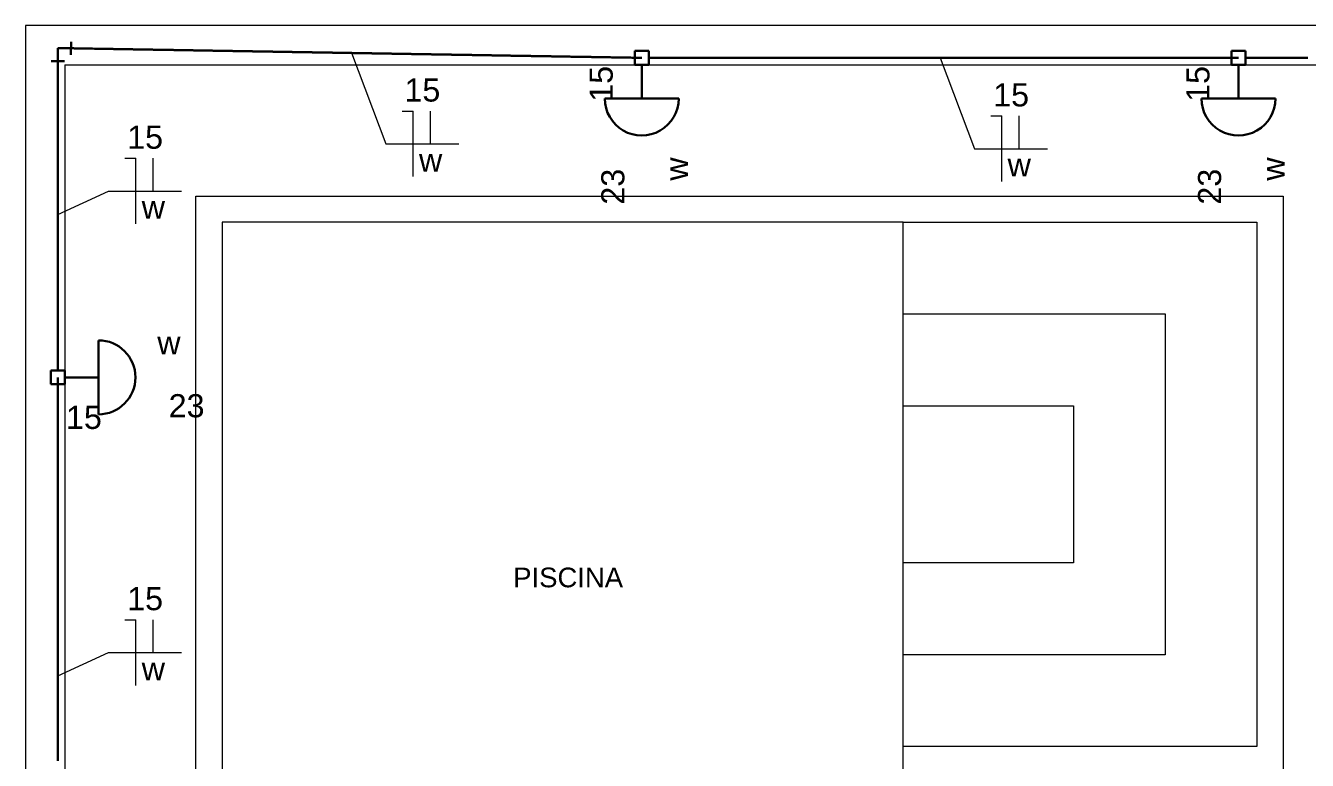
# Model space of a CAD drawing. Header units: millimetres. Extents: x 0 to 55.3, y 20.8 to 61.4.
# Drawn here: x 0 to 4.893, y 51.273 to 54.075 of the extents above; entities that cross this region are included whole.
import ezdxf

# ---------------------------------------------------------------- set-up
doc = ezdxf.new("R2010")
doc.units = ezdxf.units.MM
for name, color, linetype, lineweight in [('ARQ_-_TXT__15', 54, 'Continuous', 5), ('EL-Condutos', 4, 'Continuous', 30), ('EL-Fios', 2, 'Continuous', 20), ('EL-Textos_fios', 2, 'Continuous', 20), ('EL-Textos_pontos', 2, 'Continuous', 30), ('LOTE', 7, 'Continuous', 20), ('MOBILIÁRIO_FIXO', 8, 'Continuous', 5), ('P-SIMBOL', 3, 'Continuous', 30)]:
    doc.layers.add(name, color=color, linetype=linetype, lineweight=lineweight)
doc.styles.add('Arial', font='Arial')
doc.styles.add('simplex', font='Arial')

msp = doc.modelspace()

# ---------------------------------------------------------------- linework, layer by layer
at = {"layer": 'EL-Condutos', "linetype": 'Continuous'}
for p, q in [((0.122903, 53.989949), (0.122903, 53.939949)), ((0.122903, 53.989949), (0.172896, 53.989149)), ((0.173315, 54.014149), (0.172478, 53.964149)), ((0.097868, 53.939949), (0.147868, 53.939949))]:
    msp.add_line(p, q, dxfattribs=at)
at = {"layer": 'EL-Condutos', "linetype": 'Continuous', "flags": 128}
for points in [[(0.172896, 53.989149), (0.173335, 53.989142), (0.174613, 53.98912), (0.176673, 53.989086), (0.179458, 53.989039), (0.18291, 53.988981), (0.186972, 53.988913), (0.191588, 53.988835), (0.196699, 53.98875), (0.202249, 53.988657), (0.208181, 53.988557), (0.214437, 53.988452), (0.220959, 53.988343), (0.227691, 53.98823), (0.234576, 53.988115), (0.241556, 53.987998), (0.248574, 53.98788), (0.255573, 53.987763), (0.262495, 53.987647), (0.269283, 53.987533), (0.275881, 53.987422), (0.281842, 53.987322), (0.287599, 53.987226), (0.293166, 53.987132), (0.298558, 53.987042), (0.303788, 53.986954), (0.30887, 53.986869), (0.313818, 53.986786), (0.318646, 53.986705), (0.323367, 53.986626), (0.327996, 53.986548), (0.332547, 53.986472), (0.337033, 53.986397), (0.341467, 53.986322), (0.345865, 53.986249), (0.35024, 53.986175), (0.354606, 53.986102), (0.358976, 53.986029), (0.363365, 53.985955), (0.367786, 53.985881), (0.372253, 53.985806), (0.376488, 53.985735), (0.380773, 53.985663), (0.385103, 53.985591), (0.389476, 53.985517), (0.393889, 53.985443), (0.398337, 53.985369), (0.402818, 53.985294), (0.407328, 53.985218), (0.411863, 53.985142), (0.416422, 53.985065), (0.420999, 53.984989), (0.425592, 53.984912), (0.430197, 53.984834), (0.434811, 53.984757), (0.439431, 53.98468), (0.444053, 53.984602), (0.448674, 53.984525), (0.453291, 53.984447), (0.4579, 53.98437), (0.462497, 53.984293), (0.466794, 53.984221), (0.47108, 53.984149), (0.475354, 53.984077), (0.479618, 53.984006), (0.483872, 53.983934), (0.488118, 53.983863), (0.492355, 53.983792), (0.496586, 53.983721), (0.50081, 53.98365), (0.505029, 53.98358), (0.509243, 53.983509), (0.513453, 53.983438), (0.517661, 53.983368), (0.521866, 53.983297), (0.52607, 53.983227), (0.530273, 53.983156), (0.534476, 53.983086), (0.538681, 53.983015), (0.542888, 53.982945), (0.547097, 53.982874), (0.551052, 53.982808), (0.555011, 53.982742), (0.558972, 53.982675), (0.562936, 53.982609), (0.566902, 53.982542), (0.57087, 53.982476), (0.57484, 53.982409), (0.578812, 53.982343), (0.582786, 53.982276), (0.58676, 53.982209), (0.590736, 53.982143), (0.594713, 53.982076), (0.59869, 53.982009), (0.602668, 53.981943), (0.606647, 53.981876), (0.610625, 53.981809), (0.614604, 53.981742), (0.618582, 53.981676), (0.62256, 53.981609), (0.626537, 53.981542), (0.630279, 53.98148), (0.63402, 53.981417), (0.637761, 53.981354), (0.641501, 53.981292), (0.645241, 53.981229), (0.64898, 53.981166), (0.652719, 53.981103), (0.656457, 53.981041), (0.660195, 53.980978), (0.663933, 53.980915), (0.66767, 53.980853), (0.671407, 53.98079), (0.675144, 53.980727), (0.67888, 53.980665), (0.682617, 53.980602), (0.686354, 53.98054), (0.69009, 53.980477), (0.693827, 53.980414), (0.697564, 53.980352), (0.701301, 53.980289), (0.704828, 53.98023), (0.708356, 53.980171), (0.711884, 53.980111), (0.715412, 53.980052), (0.718941, 53.979993), (0.722469, 53.979934), (0.725998, 53.979875), (0.729526, 53.979816), (0.733055, 53.979757), (0.736584, 53.979697), (0.740113, 53.979638), (0.743642, 53.979579), (0.74717, 53.97952), (0.750699, 53.979461), (0.754229, 53.979402), (0.757758, 53.979342), (0.761287, 53.979283), (0.764816, 53.979224), (0.768345, 53.979165), (0.771873, 53.979106), (0.775217, 53.97905), (0.77856, 53.978994), (0.781904, 53.978938), (0.785247, 53.978882), (0.788591, 53.978825), (0.791934, 53.978769), (0.795277, 53.978713), (0.798621, 53.978657), (0.801964, 53.978601), (0.805307, 53.978545), (0.80865, 53.978489), (0.811993, 53.978433), (0.815337, 53.978377), (0.81868, 53.978321), (0.822023, 53.978265), (0.825366, 53.978209), (0.828709, 53.978153), (0.832053, 53.978097), (0.835396, 53.978041), (0.838739, 53.977985), (0.841921, 53.977931), (0.845103, 53.977878), (0.848285, 53.977825), (0.851467, 53.977771), (0.854649, 53.977718), (0.857831, 53.977665), (0.861014, 53.977611), (0.864196, 53.977558), (0.867378, 53.977505), (0.87056, 53.977451), (0.873742, 53.977398), (0.876924, 53.977345), (0.880106, 53.977291), (0.883289, 53.977238), (0.886471, 53.977185), (0.889653, 53.977131), (0.892835, 53.977078), (0.896017, 53.977025), (0.899199, 53.976971), (0.902381, 53.976918), (0.905427, 53.976867), (0.908472, 53.976816), (0.911517, 53.976765), (0.914562, 53.976714), (0.917607, 53.976663), (0.920653, 53.976612), (0.923698, 53.976561), (0.926743, 53.97651), (0.929788, 53.976459), (0.932833, 53.976407), (0.935879, 53.976356), (0.938924, 53.976305), (0.941969, 53.976254), (0.945014, 53.976203), (0.948059, 53.976152), (0.951105, 53.976101), (0.95415, 53.97605), (0.957195, 53.975999), (0.96024, 53.975948), (0.963285, 53.975897), (0.966218, 53.975848), (0.96915, 53.975799), (0.972083, 53.97575), (0.975015, 53.9757), (0.977948, 53.975651), (0.98088, 53.975602), (0.983812, 53.975553), (0.986745, 53.975504), (0.989677, 53.975455), (0.99261, 53.975406), (0.995542, 53.975356), (0.998475, 53.975307), (1.001407, 53.975258), (1.00434, 53.975209), (1.007272, 53.97516), (1.010205, 53.975111), (1.013137, 53.975062), (1.01607, 53.975012), (1.019002, 53.974963), (1.021934, 53.974914), (1.024778, 53.974866), (1.027622, 53.974819), (1.030466, 53.974771), (1.03331, 53.974723), (1.036154, 53.974676), (1.038998, 53.974628), (1.041842, 53.97458), (1.044686, 53.974533), (1.04753, 53.974485), (1.050374, 53.974437), (1.053218, 53.97439), (1.056062, 53.974342), (1.058906, 53.974295), (1.06175, 53.974247), (1.064594, 53.974199), (1.067438, 53.974152), (1.070282, 53.974104), (1.073126, 53.974056), (1.07597, 53.974009), (1.078813, 53.973961), (1.081593, 53.973914), (1.084373, 53.973868), (1.087152, 53.973821), (1.089932, 53.973775), (1.092712, 53.973728), (1.095491, 53.973681), (1.098271, 53.973635), (1.101051, 53.973588), (1.10383, 53.973542), (1.10661, 53.973495), (1.10939, 53.973449), (1.112169, 53.973402), (1.114949, 53.973355), (1.117728, 53.973309), (1.120508, 53.973262), (1.123288, 53.973216), (1.126067, 53.973169), (1.128847, 53.973123), (1.131627, 53.973076), (1.134406, 53.973029), (1.137146, 53.972983), (1.139885, 53.972938), (1.142625, 53.972892), (1.145365, 53.972846), (1.148104, 53.9728), (1.150844, 53.972754), (1.153583, 53.972708), (1.156323, 53.972662), (1.159062, 53.972616), (1.161802, 53.97257), (1.164541, 53.972524), (1.167281, 53.972479), (1.170021, 53.972433), (1.17276, 53.972387), (1.1755, 53.972341), (1.178239, 53.972295), (1.180979, 53.972249), (1.183718, 53.972203), (1.186458, 53.972157), (1.189197, 53.972111), (1.191921, 53.972066), (1.194645, 53.97202), (1.197368, 53.971975), (1.200092, 53.971929), (1.202816, 53.971883), (1.20554, 53.971838), (1.208263, 53.971792), (1.210987, 53.971746), (1.213711, 53.971701), (1.216434, 53.971655), (1.219158, 53.97161), (1.221882, 53.971564), (1.224605, 53.971518), (1.227329, 53.971473), (1.230053, 53.971427), (1.232776, 53.971381), (1.2355, 53.971336), (1.238224, 53.97129), (1.240947, 53.971245), (1.243671, 53.971199), (1.246403, 53.971153), (1.249135, 53.971107), (1.251867, 53.971062), (1.254599, 53.971016), (1.257331, 53.97097), (1.260063, 53.970924), (1.262795, 53.970879), (1.265527, 53.970833), (1.268259, 53.970787), (1.270991, 53.970741), (1.273723, 53.970696), (1.276455, 53.97065), (1.279187, 53.970604), (1.281919, 53.970558), (1.284651, 53.970513), (1.287383, 53.970467), (1.290115, 53.970421), (1.292847, 53.970375), (1.295579, 53.970329), (1.298311, 53.970284), (1.301076, 53.970237), (1.30384, 53.970191), (1.306605, 53.970145), (1.309369, 53.970099), (1.312134, 53.970052), (1.314898, 53.970006), (1.317663, 53.96996), (1.320428, 53.969913), (1.323192, 53.969867), (1.325957, 53.969821), (1.328721, 53.969774), (1.331486, 53.969728), (1.33425, 53.969682), (1.337015, 53.969636), (1.339779, 53.969589), (1.342544, 53.969543), (1.345309, 53.969497), (1.348073, 53.96945), (1.350838, 53.969404), (1.353602, 53.969358), (1.356424, 53.969311), (1.359245, 53.969263), (1.362066, 53.969216), (1.364887, 53.969169), (1.367709, 53.969122), (1.37053, 53.969074), (1.373351, 53.969027), (1.376173, 53.96898), (1.378994, 53.968933), (1.381815, 53.968885), (1.384637, 53.968838), (1.387458, 53.968791), (1.390279, 53.968744), (1.393101, 53.968696), (1.395922, 53.968649), (1.398743, 53.968602), (1.401564, 53.968555), (1.404386, 53.968507), (1.407207, 53.96846), (1.410028, 53.968413), (1.412931, 53.968364), (1.415833, 53.968316), (1.418735, 53.968267), (1.421637, 53.968219), (1.42454, 53.96817), (1.427442, 53.968121), (1.430344, 53.968073), (1.433247, 53.968024), (1.436149, 53.967976), (1.439051, 53.967927), (1.441953, 53.967878), (1.444856, 53.96783), (1.447758, 53.967781), (1.45066, 53.967733), (1.453562, 53.967684), (1.456465, 53.967635), (1.459367, 53.967587), (1.462269, 53.967538), (1.465172, 53.96749), (1.468074, 53.967441), (1.471081, 53.967391), (1.474089, 53.96734), (1.477096, 53.96729), (1.480104, 53.96724), (1.483111, 53.967189), (1.486119, 53.967139), (1.489126, 53.967089), (1.492134, 53.967038), (1.495141, 53.966988), (1.498148, 53.966938), (1.501156, 53.966887), (1.504163, 53.966837), (1.507171, 53.966787), (1.510178, 53.966736), (1.513186, 53.966686), (1.516193, 53.966635), (1.519201, 53.966585), (1.522208, 53.966535), (1.525216, 53.966484), (1.528223, 53.966434), (1.53136, 53.966382), (1.534497, 53.966329), (1.537633, 53.966277), (1.54077, 53.966224), (1.543907, 53.966172), (1.547044, 53.966119), (1.550181, 53.966067), (1.553318, 53.966014), (1.556455, 53.965961), (1.559591, 53.965909), (1.562728, 53.965856), (1.565865, 53.965804), (1.569002, 53.965751), (1.572139, 53.965699), (1.575276, 53.965646), (1.578412, 53.965594), (1.581549, 53.965541), (1.584686, 53.965489), (1.587823, 53.965436), (1.59096, 53.965384), (1.59425, 53.965329), (1.597541, 53.965274), (1.600831, 53.965219), (1.604122, 53.965164), (1.607412, 53.965109), (1.610703, 53.965053), (1.613993, 53.964998), (1.617284, 53.964943), (1.620574, 53.964888), (1.623865, 53.964833), (1.627155, 53.964778), (1.630445, 53.964723), (1.633736, 53.964668), (1.637026, 53.964613), (1.640317, 53.964558), (1.643607, 53.964503), (1.646898, 53.964448), (1.650188, 53.964393), (1.653478, 53.964337), (1.656769, 53.964282), (1.660237, 53.964224), (1.663705, 53.964166), (1.667173, 53.964108), (1.670641, 53.96405), (1.67411, 53.963992), (1.677578, 53.963934), (1.681046, 53.963876), (1.684514, 53.963818), (1.687982, 53.96376), (1.691451, 53.963702), (1.694919, 53.963644), (1.698387, 53.963586), (1.701855, 53.963528), (1.705324, 53.96347), (1.708792, 53.963412), (1.71226, 53.963354), (1.715729, 53.963296), (1.719197, 53.963238), (1.722665, 53.963179), (1.726134, 53.963121), (1.729805, 53.96306), (1.733475, 53.962999), (1.737146, 53.962937), (1.740817, 53.962876), (1.744487, 53.962814), (1.748158, 53.962753), (1.751829, 53.962691), (1.755499, 53.96263), (1.75917, 53.962569), (1.76284, 53.962507), (1.766511, 53.962446), (1.770181, 53.962384), (1.773851, 53.962323), (1.777522, 53.962261), (1.781192, 53.9622), (1.784862, 53.962139), (1.788531, 53.962077), (1.792201, 53.962016), (1.79587, 53.961954), (1.79954, 53.961893), (1.803435, 53.961828), (1.80733, 53.961763), (1.811225, 53.961697), (1.81512, 53.961632), (1.819015, 53.961567), (1.82291, 53.961502), (1.826805, 53.961437), (1.8307, 53.961371), (1.834595, 53.961306), (1.838491, 53.961241), (1.842386, 53.961176), (1.846283, 53.961111), (1.850179, 53.961045), (1.854076, 53.96098), (1.857974, 53.960915), (1.861872, 53.96085), (1.86577, 53.960785), (1.86967, 53.960719), (1.873569, 53.960654), (1.87747, 53.960589), (1.881622, 53.960519), (1.885775, 53.96045), (1.889929, 53.96038), (1.894082, 53.960311), (1.898236, 53.960241), (1.90239, 53.960172), (1.906543, 53.960102), (1.910696, 53.960033), (1.914848, 53.959963), (1.918999, 53.959894), (1.923149, 53.959824), (1.927297, 53.959755), (1.931444, 53.959685), (1.935589, 53.959616), (1.939732, 53.959547), (1.943873, 53.959477), (1.948011, 53.959408), (1.952147, 53.959339), (1.95628, 53.95927), (1.96041, 53.959201), (1.96481, 53.959127), (1.969207, 53.959054), (1.973602, 53.95898), (1.977996, 53.958906), (1.98239, 53.958833), (1.986784, 53.958759), (1.99118, 53.958686), (1.995578, 53.958612), (1.999979, 53.958539), (2.004384, 53.958465), (2.008794, 53.958391), (2.013209, 53.958317), (2.017632, 53.958243), (2.022061, 53.958169), (2.026499, 53.958095), (2.030946, 53.95802), (2.035403, 53.957946), (2.039871, 53.957871), (2.04435, 53.957796), (2.048842, 53.957721), (2.053652, 53.95764), (2.058473, 53.95756), (2.063303, 53.957479), (2.068137, 53.957398), (2.072973, 53.957317), (2.077806, 53.957236), (2.082633, 53.957155), (2.087451, 53.957075), (2.092256, 53.956994), (2.097044, 53.956914), (2.101813, 53.956834), (2.106558, 53.956755), (2.111276, 53.956676), (2.115964, 53.956598), (2.120618, 53.95652), (2.125234, 53.956443), (2.129809, 53.956366), (2.134339, 53.95629), (2.138822, 53.956215), (2.143252, 53.956141), (2.147928, 53.956063), (2.152556, 53.955985), (2.15715, 53.955908), (2.161724, 53.955832), (2.166294, 53.955755), (2.170873, 53.955679), (2.175476, 53.955602), (2.180118, 53.955524), (2.184813, 53.955446), (2.189576, 53.955366), (2.194421, 53.955285), (2.199363, 53.955202), (2.204416, 53.955118), (2.209595, 53.955031), (2.214915, 53.954942), (2.220389, 53.95485), (2.226032, 53.954756), (2.23186, 53.954658), (2.237885, 53.954557), (2.244124, 53.954453), (2.251031, 53.954338), (2.258138, 53.954219), (2.265385, 53.954097), (2.272712, 53.953975), (2.280059, 53.953852), (2.287367, 53.953729), (2.294575, 53.953609), (2.301623, 53.953491), (2.308451, 53.953377), (2.315001, 53.953267), (2.321211, 53.953163), (2.327021, 53.953066), (2.332372, 53.952976), (2.337205, 53.952896), (2.341458, 53.952824), (2.345072, 53.952764), (2.347988, 53.952715), (2.350144, 53.952679), (2.351482, 53.952657), (2.351942, 53.952649)], [(0.122902, 52.760532), (0.122902, 52.76078), (0.122902, 52.761502), (0.122902, 52.762666), (0.122902, 52.76424), (0.122902, 52.766191), (0.122902, 52.768488), (0.122902, 52.771096), (0.122902, 52.773985), (0.122902, 52.777122), (0.122902, 52.780475), (0.122902, 52.78401), (0.122902, 52.787697), (0.122902, 52.791502), (0.122902, 52.795394), (0.122902, 52.799339), (0.122902, 52.803306), (0.122902, 52.807262), (0.122902, 52.811174), (0.122902, 52.815011), (0.122902, 52.818741), (0.122902, 52.822113), (0.122902, 52.825369), (0.122902, 52.828518), (0.122902, 52.831568), (0.122902, 52.834527), (0.122902, 52.837401), (0.122902, 52.8402), (0.122902, 52.842931), (0.122902, 52.845602), (0.122902, 52.84822), (0.122902, 52.850794), (0.122902, 52.853331), (0.122902, 52.855839), (0.122902, 52.858327), (0.122902, 52.860801), (0.122902, 52.86327), (0.122902, 52.865742), (0.122902, 52.868225), (0.122902, 52.870725), (0.122902, 52.873252), (0.122902, 52.875649), (0.122902, 52.878073), (0.122902, 52.880524), (0.122902, 52.882998), (0.122902, 52.885495), (0.122902, 52.888013), (0.122902, 52.890548), (0.122902, 52.8931), (0.122902, 52.895667), (0.122902, 52.898247), (0.122902, 52.900837), (0.122902, 52.903436), (0.122902, 52.906043), (0.122902, 52.908654), (0.122902, 52.911268), (0.122902, 52.913884), (0.122902, 52.916499), (0.122902, 52.919112), (0.122902, 52.92172), (0.122902, 52.924322), (0.122902, 52.926754), (0.122902, 52.92918), (0.122902, 52.931599), (0.122902, 52.934012), (0.122902, 52.93642), (0.122902, 52.938823), (0.122902, 52.941222), (0.122902, 52.943616), (0.122902, 52.946007), (0.122902, 52.948395), (0.122902, 52.95078), (0.122902, 52.953164), (0.122902, 52.955545), (0.122902, 52.957925), (0.122902, 52.960305), (0.122902, 52.962684), (0.122902, 52.965063), (0.122902, 52.967443), (0.122902, 52.969824), (0.122902, 52.972206), (0.122902, 52.974445), (0.122902, 52.976685), (0.122902, 52.978927), (0.122902, 52.98117), (0.122902, 52.983414), (0.122902, 52.98566), (0.122902, 52.987907), (0.122902, 52.990154), (0.122902, 52.992403), (0.122902, 52.994652), (0.122902, 52.996902), (0.122902, 52.999153), (0.122902, 53.001404), (0.122902, 53.003655), (0.122902, 53.005907), (0.122902, 53.008158), (0.122902, 53.01041), (0.122902, 53.012661), (0.122902, 53.014912), (0.122902, 53.017163), (0.122902, 53.019279), (0.122902, 53.021395), (0.122902, 53.023511), (0.122902, 53.025626), (0.122902, 53.027741), (0.122902, 53.029856), (0.122902, 53.031971), (0.122902, 53.034085), (0.122902, 53.036199), (0.122902, 53.038313), (0.122902, 53.040426), (0.122902, 53.04254), (0.122902, 53.044654), (0.122902, 53.046767), (0.122902, 53.04888), (0.122902, 53.050994), (0.122902, 53.053107), (0.122902, 53.05522), (0.122902, 53.057334), (0.122902, 53.059447), (0.122902, 53.06144), (0.122902, 53.063433), (0.122902, 53.065426), (0.122902, 53.06742), (0.122902, 53.069413), (0.122902, 53.071406), (0.122902, 53.0734), (0.122902, 53.075393), (0.122902, 53.077387), (0.122902, 53.07938), (0.122902, 53.081374), (0.122902, 53.083367), (0.122902, 53.085361), (0.122902, 53.087355), (0.122902, 53.089349), (0.122902, 53.091342), (0.122902, 53.093336), (0.122902, 53.09533), (0.122902, 53.097323), (0.122902, 53.099317), (0.122902, 53.101203), (0.122902, 53.103088), (0.122902, 53.104974), (0.122902, 53.10686), (0.122902, 53.108745), (0.122902, 53.110631), (0.122902, 53.112516), (0.122902, 53.114402), (0.122902, 53.116287), (0.122902, 53.118173), (0.122902, 53.120059), (0.122902, 53.121944), (0.122902, 53.12383), (0.122902, 53.125715), (0.122902, 53.127601), (0.122902, 53.129486), (0.122902, 53.131372), (0.122902, 53.133257), (0.122902, 53.135143), (0.122902, 53.137028), (0.122902, 53.138819), (0.122902, 53.140609), (0.122902, 53.142399), (0.122902, 53.14419), (0.122902, 53.14598), (0.122902, 53.147771), (0.122902, 53.149561), (0.122902, 53.151352), (0.122902, 53.153142), (0.122902, 53.154933), (0.122902, 53.156723), (0.122902, 53.158514), (0.122902, 53.160304), (0.122902, 53.162094), (0.122902, 53.163885), (0.122902, 53.165675), (0.122902, 53.167466), (0.122902, 53.169256), (0.122902, 53.171047), (0.122902, 53.172837), (0.122902, 53.174546), (0.122902, 53.176254), (0.122902, 53.177962), (0.122902, 53.17967), (0.122902, 53.181378), (0.122902, 53.183087), (0.122902, 53.184795), (0.122902, 53.186503), (0.122902, 53.188211), (0.122902, 53.189919), (0.122902, 53.191628), (0.122902, 53.193336), (0.122902, 53.195044), (0.122902, 53.196752), (0.122902, 53.19846), (0.122902, 53.200169), (0.122902, 53.201877), (0.122902, 53.203585), (0.122902, 53.205293), (0.122902, 53.207001), (0.122902, 53.20864), (0.122902, 53.210279), (0.122902, 53.211918), (0.122902, 53.213556), (0.122902, 53.215195), (0.122902, 53.216834), (0.122902, 53.218473), (0.122902, 53.220111), (0.122902, 53.22175), (0.122902, 53.223389), (0.122902, 53.225028), (0.122902, 53.226667), (0.122902, 53.228305), (0.122902, 53.229944), (0.122902, 53.231583), (0.122902, 53.233222), (0.122902, 53.23486), (0.122902, 53.236499), (0.122902, 53.238138), (0.122902, 53.239777), (0.122902, 53.241359), (0.122902, 53.242941), (0.122902, 53.244523), (0.122902, 53.246105), (0.122902, 53.247688), (0.122902, 53.24927), (0.122902, 53.250852), (0.122902, 53.252434), (0.122902, 53.254016), (0.122902, 53.255598), (0.122902, 53.257181), (0.122902, 53.258763), (0.122902, 53.260345), (0.122902, 53.261927), (0.122902, 53.263509), (0.122902, 53.265091), (0.122902, 53.266674), (0.122902, 53.268256), (0.122902, 53.269838), (0.122902, 53.27142), (0.122902, 53.272958), (0.122902, 53.274497), (0.122902, 53.276035), (0.122902, 53.277574), (0.122902, 53.279112), (0.122902, 53.28065), (0.122902, 53.282189), (0.122902, 53.283727), (0.122902, 53.285266), (0.122902, 53.286804), (0.122902, 53.288342), (0.122902, 53.289881), (0.122902, 53.291419), (0.122902, 53.292958), (0.122902, 53.294496), (0.122902, 53.296034), (0.122902, 53.297573), (0.122902, 53.299111), (0.122902, 53.300649), (0.122902, 53.302188), (0.122902, 53.303695), (0.122902, 53.305203), (0.122902, 53.30671), (0.122902, 53.308218), (0.122902, 53.309725), (0.122902, 53.311233), (0.122902, 53.31274), (0.122902, 53.314247), (0.122902, 53.315755), (0.122902, 53.317262), (0.122902, 53.31877), (0.122902, 53.320277), (0.122902, 53.321785), (0.122902, 53.323292), (0.122902, 53.3248), (0.122902, 53.326307), (0.122902, 53.327815), (0.122902, 53.329322), (0.122902, 53.330829), (0.122902, 53.332337), (0.122902, 53.333826), (0.122902, 53.335316), (0.122902, 53.336805), (0.122902, 53.338294), (0.122902, 53.339784), (0.122902, 53.341273), (0.122902, 53.342762), (0.122902, 53.344252), (0.122902, 53.345741), (0.122902, 53.34723), (0.122902, 53.34872), (0.122902, 53.350209), (0.122902, 53.351698), (0.122902, 53.353188), (0.122902, 53.354677), (0.122902, 53.356166), (0.122902, 53.357656), (0.122902, 53.359145), (0.122902, 53.360634), (0.122902, 53.362124), (0.122902, 53.363608), (0.122902, 53.365092), (0.122902, 53.366576), (0.122902, 53.36806), (0.122902, 53.369544), (0.122902, 53.371028), (0.122902, 53.372512), (0.122902, 53.373996), (0.122902, 53.37548), (0.122902, 53.376964), (0.122902, 53.378448), (0.122902, 53.379932), (0.122902, 53.381416), (0.122902, 53.3829), (0.122902, 53.384385), (0.122902, 53.385869), (0.122902, 53.387353), (0.122902, 53.388837), (0.122902, 53.390321), (0.122902, 53.391805), (0.122902, 53.393296), (0.122902, 53.394788), (0.122902, 53.39628), (0.122902, 53.397771), (0.122902, 53.399263), (0.122902, 53.400754), (0.122902, 53.402246), (0.122902, 53.403738), (0.122902, 53.405229), (0.122902, 53.406721), (0.122902, 53.408212), (0.122902, 53.409704), (0.122902, 53.411196), (0.122902, 53.412687), (0.122902, 53.414179), (0.122902, 53.41567), (0.122902, 53.417162), (0.122902, 53.418654), (0.122902, 53.420145), (0.122902, 53.421637), (0.122902, 53.423149), (0.122902, 53.424661), (0.122902, 53.426173), (0.122902, 53.427685), (0.122902, 53.429197), (0.122902, 53.430709), (0.122902, 53.432221), (0.122902, 53.433733), (0.122902, 53.435245), (0.122902, 53.436757), (0.122902, 53.438269), (0.122902, 53.439781), (0.122902, 53.441293), (0.122902, 53.442805), (0.122902, 53.444317), (0.122902, 53.445829), (0.122902, 53.447341), (0.122902, 53.448853), (0.122902, 53.450365), (0.122902, 53.451877), (0.122902, 53.453422), (0.122902, 53.454967), (0.122902, 53.456512), (0.122902, 53.458057), (0.122902, 53.459603), (0.122902, 53.461148), (0.122902, 53.462693), (0.122902, 53.464238), (0.122902, 53.465783), (0.122902, 53.467329), (0.122902, 53.468874), (0.122902, 53.470419), (0.122902, 53.471964), (0.122902, 53.473509), (0.122902, 53.475055), (0.122902, 53.4766), (0.122902, 53.478145), (0.122902, 53.47969), (0.122902, 53.481235), (0.122902, 53.482781), (0.122902, 53.484372), (0.122902, 53.485963), (0.122902, 53.487554), (0.122902, 53.489145), (0.122902, 53.490737), (0.122902, 53.492328), (0.122902, 53.493919), (0.122902, 53.49551), (0.122902, 53.497102), (0.122902, 53.498693), (0.122902, 53.500284), (0.122902, 53.501875), (0.122902, 53.503467), (0.122902, 53.505058), (0.122902, 53.506649), (0.122902, 53.50824), (0.122902, 53.509832), (0.122902, 53.511423), (0.122902, 53.513014), (0.122902, 53.514605), (0.122902, 53.516255), (0.122902, 53.517905), (0.122902, 53.519556), (0.122902, 53.521206), (0.122902, 53.522856), (0.122902, 53.524506), (0.122902, 53.526156), (0.122902, 53.527806), (0.122902, 53.529456), (0.122902, 53.531106), (0.122902, 53.532756), (0.122902, 53.534406), (0.122902, 53.536057), (0.122902, 53.537707), (0.122903, 53.539357), (0.122903, 53.541007), (0.122903, 53.542657), (0.122903, 53.544307), (0.122903, 53.545957), (0.122903, 53.547607), (0.122903, 53.549329), (0.122903, 53.551051), (0.122903, 53.552773), (0.122903, 53.554495), (0.122903, 53.556216), (0.122903, 53.557938), (0.122903, 53.55966), (0.122903, 53.561382), (0.122903, 53.563104), (0.122903, 53.564825), (0.122903, 53.566547), (0.122903, 53.568269), (0.122903, 53.569991), (0.122903, 53.571713), (0.122903, 53.573434), (0.122903, 53.575156), (0.122903, 53.576878), (0.122903, 53.5786), (0.122903, 53.580322), (0.122903, 53.582043), (0.122903, 53.58385), (0.122903, 53.585656), (0.122903, 53.587462), (0.122903, 53.589269), (0.122903, 53.591075), (0.122903, 53.592881), (0.122903, 53.594687), (0.122903, 53.596494), (0.122903, 53.5983), (0.122903, 53.600106), (0.122903, 53.601913), (0.122903, 53.603719), (0.122903, 53.605525), (0.122903, 53.607332), (0.122903, 53.609138), (0.122903, 53.610944), (0.122903, 53.612751), (0.122903, 53.614557), (0.122903, 53.616364), (0.122903, 53.61817), (0.122903, 53.620074), (0.122903, 53.621978), (0.122903, 53.623882), (0.122903, 53.625786), (0.122903, 53.62769), (0.122903, 53.629593), (0.122903, 53.631497), (0.122903, 53.633401), (0.122903, 53.635305), (0.122903, 53.637209), (0.122903, 53.639113), (0.122903, 53.641016), (0.122903, 53.64292), (0.122903, 53.644824), (0.122903, 53.646727), (0.122903, 53.648631), (0.122903, 53.650534), (0.122903, 53.652438), (0.122903, 53.654341), (0.122903, 53.656244), (0.122903, 53.658257), (0.122903, 53.66027), (0.122903, 53.662283), (0.122903, 53.664296), (0.122903, 53.666309), (0.122903, 53.668322), (0.122903, 53.670336), (0.122903, 53.672349), (0.122903, 53.674362), (0.122903, 53.676375), (0.122903, 53.678389), (0.122903, 53.680403), (0.122903, 53.682417), (0.122903, 53.684431), (0.122903, 53.686445), (0.122903, 53.68846), (0.122903, 53.690475), (0.122903, 53.69249), (0.122903, 53.694506), (0.122903, 53.696522), (0.122903, 53.698661), (0.122903, 53.700801), (0.122903, 53.702942), (0.122903, 53.705082), (0.122903, 53.707222), (0.122903, 53.709363), (0.122903, 53.711503), (0.122903, 53.713643), (0.122903, 53.715782), (0.122903, 53.717921), (0.122903, 53.72006), (0.122903, 53.722197), (0.122903, 53.724334), (0.122903, 53.72647), (0.122903, 53.728605), (0.122903, 53.730739), (0.122903, 53.732871), (0.122903, 53.735002), (0.122903, 53.737132), (0.122903, 53.73926), (0.122903, 53.741521), (0.122903, 53.743782), (0.122903, 53.746041), (0.122903, 53.748299), (0.122903, 53.750558), (0.122903, 53.752816), (0.122903, 53.755076), (0.122903, 53.757336), (0.122903, 53.759598), (0.122903, 53.761863), (0.122903, 53.764129), (0.122903, 53.766399), (0.122903, 53.768672), (0.122903, 53.770949), (0.122903, 53.77323), (0.122903, 53.775516), (0.122903, 53.777807), (0.122903, 53.780103), (0.122903, 53.782406), (0.122903, 53.784715), (0.122903, 53.787182), (0.122903, 53.789656), (0.122903, 53.792133), (0.122903, 53.794613), (0.122903, 53.797094), (0.122903, 53.799573), (0.122903, 53.802049), (0.122903, 53.804521), (0.122903, 53.806985), (0.122903, 53.809442), (0.122903, 53.811888), (0.122903, 53.814322), (0.122903, 53.816742), (0.122903, 53.819147), (0.122903, 53.821534), (0.122903, 53.823902), (0.122903, 53.826248), (0.122903, 53.828572), (0.122903, 53.830871), (0.122903, 53.833144), (0.122903, 53.835538), (0.122903, 53.837908), (0.122903, 53.84026), (0.122903, 53.842603), (0.122903, 53.844943), (0.122903, 53.847288), (0.122903, 53.849645), (0.122903, 53.852022), (0.122903, 53.854427), (0.122903, 53.856866), (0.122903, 53.859347), (0.122903, 53.861878), (0.122903, 53.864466), (0.122903, 53.867118), (0.122903, 53.869843), (0.122903, 53.872646), (0.122903, 53.875537), (0.122903, 53.878521), (0.122903, 53.881608), (0.122903, 53.884803), (0.122903, 53.888336), (0.122903, 53.891972), (0.122903, 53.895678), (0.122903, 53.899426), (0.122903, 53.903184), (0.122903, 53.906922), (0.122903, 53.910609), (0.122903, 53.914213), (0.122903, 53.917706), (0.122903, 53.921056), (0.122903, 53.924232), (0.122903, 53.927203), (0.122903, 53.92994), (0.122903, 53.932412), (0.122903, 53.934587), (0.122903, 53.936436), (0.122903, 53.937927), (0.122903, 53.93903), (0.122903, 53.939714), (0.122903, 53.939949)], [(2.378329, 53.952648), (2.378788, 53.952648), (2.380124, 53.952648), (2.382278, 53.952648), (2.385189, 53.952647), (2.388798, 53.952647), (2.393045, 53.952647), (2.39787, 53.952647), (2.403214, 53.952647), (2.409016, 53.952646), (2.415217, 53.952646), (2.421757, 53.952646), (2.428576, 53.952646), (2.435614, 53.952645), (2.442812, 53.952645), (2.450109, 53.952645), (2.457446, 53.952644), (2.464763, 53.952644), (2.472, 53.952644), (2.479098, 53.952643), (2.485996, 53.952643), (2.49223, 53.952643), (2.498252, 53.952642), (2.504076, 53.952642), (2.509716, 53.952642), (2.515186, 53.952642), (2.520502, 53.952642), (2.525677, 53.952641), (2.530727, 53.952641), (2.535666, 53.952641), (2.540507, 53.952641), (2.545267, 53.95264), (2.549959, 53.95264), (2.554597, 53.95264), (2.559197, 53.95264), (2.563773, 53.95264), (2.568339, 53.952639), (2.57291, 53.952639), (2.5775, 53.952639), (2.582125, 53.952639), (2.586797, 53.952639), (2.591229, 53.952638), (2.595712, 53.952638), (2.600243, 53.952638), (2.604819, 53.952638), (2.609436, 53.952638), (2.614091, 53.952637), (2.61878, 53.952637), (2.623499, 53.952637), (2.628245, 53.952637), (2.633015, 53.952637), (2.637804, 53.952636), (2.642611, 53.952636), (2.64743, 53.952636), (2.652258, 53.952636), (2.657092, 53.952636), (2.661929, 53.952635), (2.666765, 53.952635), (2.671595, 53.952635), (2.676418, 53.952635), (2.681229, 53.952634), (2.685727, 53.952634), (2.690213, 53.952634), (2.694687, 53.952634), (2.69915, 53.952634), (2.703604, 53.952633), (2.708048, 53.952633), (2.712484, 53.952633), (2.716912, 53.952633), (2.721334, 53.952633), (2.72575, 53.952632), (2.730161, 53.952632), (2.734568, 53.952632), (2.738972, 53.952632), (2.743374, 53.952632), (2.747775, 53.952632), (2.752174, 53.952631), (2.756575, 53.952631), (2.760976, 53.952631), (2.765379, 53.952631), (2.769785, 53.952631), (2.773927, 53.95263), (2.778071, 53.95263), (2.782219, 53.95263), (2.786369, 53.95263), (2.790521, 53.95263), (2.794676, 53.952629), (2.798833, 53.952629), (2.802992, 53.952629), (2.807152, 53.952629), (2.811313, 53.952629), (2.815476, 53.952629), (2.81964, 53.952628), (2.823805, 53.952628), (2.82797, 53.952628), (2.832135, 53.952628), (2.836301, 53.952628), (2.840466, 53.952627), (2.844631, 53.952627), (2.848796, 53.952627), (2.85296, 53.952627), (2.856879, 53.952627), (2.860797, 53.952627), (2.864714, 53.952626), (2.868631, 53.952626), (2.872547, 53.952626), (2.876462, 53.952626), (2.880377, 53.952626), (2.884291, 53.952626), (2.888205, 53.952625), (2.892119, 53.952625), (2.896033, 53.952625), (2.899946, 53.952625), (2.903859, 53.952625), (2.907772, 53.952625), (2.911684, 53.952624), (2.915597, 53.952624), (2.91951, 53.952624), (2.923423, 53.952624), (2.927336, 53.952624), (2.931249, 53.952623), (2.934943, 53.952623), (2.938637, 53.952623), (2.942331, 53.952623), (2.946025, 53.952623), (2.94972, 53.952623), (2.953414, 53.952622), (2.957109, 53.952622), (2.960804, 53.952622), (2.964499, 53.952622), (2.968194, 53.952622), (2.971889, 53.952622), (2.975584, 53.952622), (2.979279, 53.952621), (2.982974, 53.952621), (2.986669, 53.952621), (2.990365, 53.952621), (2.99406, 53.952621), (2.997755, 53.952621), (3.00145, 53.95262), (3.005146, 53.95262), (3.008646, 53.95262), (3.012146, 53.95262), (3.015646, 53.95262), (3.019146, 53.95262), (3.022646, 53.952619), (3.026146, 53.952619), (3.029646, 53.952619), (3.033146, 53.952619), (3.036646, 53.952619), (3.040146, 53.952619), (3.043646, 53.952619), (3.047146, 53.952618), (3.050645, 53.952618), (3.054145, 53.952618), (3.057645, 53.952618), (3.061145, 53.952618), (3.064645, 53.952618), (3.068145, 53.952617), (3.071645, 53.952617), (3.075144, 53.952617), (3.078474, 53.952617), (3.081804, 53.952617), (3.085134, 53.952617), (3.088463, 53.952617), (3.091793, 53.952616), (3.095123, 53.952616), (3.098453, 53.952616), (3.101783, 53.952616), (3.105112, 53.952616), (3.108442, 53.952616), (3.111772, 53.952616), (3.115102, 53.952615), (3.118432, 53.952615), (3.121761, 53.952615), (3.125091, 53.952615), (3.128421, 53.952615), (3.131751, 53.952615), (3.135081, 53.952615), (3.138411, 53.952614), (3.14174, 53.952614), (3.144925, 53.952614), (3.148109, 53.952614), (3.151293, 53.952614), (3.154478, 53.952614), (3.157662, 53.952614), (3.160847, 53.952613), (3.164031, 53.952613), (3.167215, 53.952613), (3.1704, 53.952613), (3.173584, 53.952613), (3.176768, 53.952613), (3.179953, 53.952613), (3.183137, 53.952612), (3.186321, 53.952612), (3.189506, 53.952612), (3.19269, 53.952612), (3.195874, 53.952612), (3.199059, 53.952612), (3.202243, 53.952612), (3.205428, 53.952611), (3.208491, 53.952611), (3.211555, 53.952611), (3.214618, 53.952611), (3.217682, 53.952611), (3.220746, 53.952611), (3.223809, 53.952611), (3.226873, 53.95261), (3.229937, 53.95261), (3.233, 53.95261), (3.236064, 53.95261), (3.239128, 53.95261), (3.242191, 53.95261), (3.245255, 53.95261), (3.248319, 53.95261), (3.251382, 53.952609), (3.254446, 53.952609), (3.25751, 53.952609), (3.260573, 53.952609), (3.263637, 53.952609), (3.266701, 53.952609), (3.269668, 53.952609), (3.272636, 53.952608), (3.275604, 53.952608), (3.278571, 53.952608), (3.281539, 53.952608), (3.284507, 53.952608), (3.287474, 53.952608), (3.290442, 53.952608), (3.29341, 53.952608), (3.296377, 53.952607), (3.299345, 53.952607), (3.302313, 53.952607), (3.30528, 53.952607), (3.308248, 53.952607), (3.311216, 53.952607), (3.314183, 53.952607), (3.317151, 53.952607), (3.320119, 53.952606), (3.323086, 53.952606), (3.326054, 53.952606), (3.32895, 53.952606), (3.331847, 53.952606), (3.334743, 53.952606), (3.337639, 53.952606), (3.340536, 53.952606), (3.343432, 53.952605), (3.346329, 53.952605), (3.349225, 53.952605), (3.352121, 53.952605), (3.355018, 53.952605), (3.357914, 53.952605), (3.360811, 53.952605), (3.363707, 53.952604), (3.366603, 53.952604), (3.3695, 53.952604), (3.372396, 53.952604), (3.375293, 53.952604), (3.378189, 53.952604), (3.381086, 53.952604), (3.383982, 53.952604), (3.386832, 53.952603), (3.389682, 53.952603), (3.392532, 53.952603), (3.395381, 53.952603), (3.398231, 53.952603), (3.401081, 53.952603), (3.403931, 53.952603), (3.406781, 53.952603), (3.409631, 53.952602), (3.412481, 53.952602), (3.41533, 53.952602), (3.41818, 53.952602), (3.42103, 53.952602), (3.42388, 53.952602), (3.42673, 53.952602), (3.42958, 53.952602), (3.43243, 53.952601), (3.435279, 53.952601), (3.438129, 53.952601), (3.440979, 53.952601), (3.443807, 53.952601), (3.446635, 53.952601), (3.449463, 53.952601), (3.452291, 53.952601), (3.455119, 53.9526), (3.457948, 53.9526), (3.460776, 53.9526), (3.463604, 53.9526), (3.466432, 53.9526), (3.46926, 53.9526), (3.472088, 53.9526), (3.474916, 53.9526), (3.477744, 53.952599), (3.480572, 53.952599), (3.4834, 53.952599), (3.486228, 53.952599), (3.489056, 53.952599), (3.491884, 53.952599), (3.494712, 53.952599), (3.49754, 53.952599), (3.500371, 53.952598), (3.503202, 53.952598), (3.506033, 53.952598), (3.508864, 53.952598), (3.511695, 53.952598), (3.514526, 53.952598), (3.517357, 53.952598), (3.520188, 53.952598), (3.523019, 53.952597), (3.52585, 53.952597), (3.528681, 53.952597), (3.531512, 53.952597), (3.534343, 53.952597), (3.537174, 53.952597), (3.540005, 53.952597), (3.542836, 53.952597), (3.545667, 53.952596), (3.548498, 53.952596), (3.551328, 53.952596), (3.554159, 53.952596), (3.557018, 53.952596), (3.559877, 53.952596), (3.562735, 53.952596), (3.565594, 53.952596), (3.568452, 53.952595), (3.571311, 53.952595), (3.57417, 53.952595), (3.577028, 53.952595), (3.579887, 53.952595), (3.582745, 53.952595), (3.585604, 53.952595), (3.588463, 53.952595), (3.591321, 53.952594), (3.59418, 53.952594), (3.597038, 53.952594), (3.599897, 53.952594), (3.602756, 53.952594), (3.605614, 53.952594), (3.608473, 53.952594), (3.611331, 53.952594), (3.614242, 53.952593), (3.617153, 53.952593), (3.620064, 53.952593), (3.622975, 53.952593), (3.625886, 53.952593), (3.628797, 53.952593), (3.631708, 53.952593), (3.634619, 53.952593), (3.63753, 53.952592), (3.640441, 53.952592), (3.643352, 53.952592), (3.646263, 53.952592), (3.649174, 53.952592), (3.652085, 53.952592), (3.654996, 53.952592), (3.657906, 53.952592), (3.660817, 53.952591), (3.663728, 53.952591), (3.666639, 53.952591), (3.66955, 53.952591), (3.672538, 53.952591), (3.675526, 53.952591), (3.678514, 53.952591), (3.681502, 53.952591), (3.68449, 53.95259), (3.687478, 53.95259), (3.690466, 53.95259), (3.693454, 53.95259), (3.696443, 53.95259), (3.699431, 53.95259), (3.702419, 53.95259), (3.705407, 53.952589), (3.708395, 53.952589), (3.711383, 53.952589), (3.714371, 53.952589), (3.717359, 53.952589), (3.720347, 53.952589), (3.723335, 53.952589), (3.726323, 53.952589), (3.729311, 53.952588), (3.732401, 53.952588), (3.735491, 53.952588), (3.73858, 53.952588), (3.74167, 53.952588), (3.74476, 53.952588), (3.74785, 53.952588), (3.75094, 53.952587), (3.75403, 53.952587), (3.757119, 53.952587), (3.760209, 53.952587), (3.763299, 53.952587), (3.766389, 53.952587), (3.769479, 53.952587), (3.772569, 53.952587), (3.775658, 53.952586), (3.778748, 53.952586), (3.781838, 53.952586), (3.784928, 53.952586), (3.788018, 53.952586), (3.791107, 53.952586), (3.794324, 53.952586), (3.79754, 53.952585), (3.800757, 53.952585), (3.803973, 53.952585), (3.807189, 53.952585), (3.810406, 53.952585), (3.813622, 53.952585), (3.816838, 53.952585), (3.820055, 53.952584), (3.823271, 53.952584), (3.826487, 53.952584), (3.829704, 53.952584), (3.83292, 53.952584), (3.836136, 53.952584), (3.839353, 53.952584), (3.842569, 53.952583), (3.845786, 53.952583), (3.849002, 53.952583), (3.852218, 53.952583), (3.855435, 53.952583), (3.858802, 53.952583), (3.86217, 53.952583), (3.865538, 53.952582), (3.868905, 53.952582), (3.872273, 53.952582), (3.87564, 53.952582), (3.879008, 53.952582), (3.882376, 53.952582), (3.885743, 53.952582), (3.889111, 53.952581), (3.892479, 53.952581), (3.895846, 53.952581), (3.899214, 53.952581), (3.902581, 53.952581), (3.905949, 53.952581), (3.909317, 53.952581), (3.912684, 53.95258), (3.916052, 53.95258), (3.919419, 53.95258), (3.922787, 53.95258), (3.92633, 53.95258), (3.929874, 53.95258), (3.933417, 53.952579), (3.936961, 53.952579), (3.940504, 53.952579), (3.944048, 53.952579), (3.947591, 53.952579), (3.951135, 53.952579), (3.954678, 53.952579), (3.958222, 53.952578), (3.961765, 53.952578), (3.965309, 53.952578), (3.968853, 53.952578), (3.972396, 53.952578), (3.97594, 53.952578), (3.979483, 53.952577), (3.983027, 53.952577), (3.986571, 53.952577), (3.990115, 53.952577), (3.993659, 53.952577), (3.997403, 53.952577), (4.001148, 53.952577), (4.004892, 53.952576), (4.008637, 53.952576), (4.012382, 53.952576), (4.016127, 53.952576), (4.019871, 53.952576), (4.023616, 53.952576), (4.02736, 53.952575), (4.031105, 53.952575), (4.034849, 53.952575), (4.038594, 53.952575), (4.042338, 53.952575), (4.046082, 53.952575), (4.049826, 53.952574), (4.05357, 53.952574), (4.057314, 53.952574), (4.061058, 53.952574), (4.064801, 53.952574), (4.068544, 53.952574), (4.072513, 53.952573), (4.076481, 53.952573), (4.080449, 53.952573), (4.084417, 53.952573), (4.088385, 53.952573), (4.092353, 53.952572), (4.096321, 53.952572), (4.100289, 53.952572), (4.104258, 53.952572), (4.108227, 53.952572), (4.112196, 53.952572), (4.116165, 53.952571), (4.120135, 53.952571), (4.124105, 53.952571), (4.128076, 53.952571), (4.132047, 53.952571), (4.136019, 53.952571), (4.139991, 53.95257), (4.143964, 53.95257), (4.147938, 53.95257), (4.152164, 53.95257), (4.156389, 53.95257), (4.160616, 53.95257), (4.164843, 53.952569), (4.169069, 53.952569), (4.173296, 53.952569), (4.177522, 53.952569), (4.181748, 53.952569), (4.185973, 53.952568), (4.190197, 53.952568), (4.19442, 53.952568), (4.198641, 53.952568), (4.202861, 53.952568), (4.207078, 53.952567), (4.211294, 53.952567), (4.215508, 53.952567), (4.219719, 53.952567), (4.223927, 53.952567), (4.228133, 53.952567), (4.232335, 53.952566), (4.236808, 53.952566), (4.241278, 53.952566), (4.245745, 53.952566), (4.250212, 53.952566), (4.254678, 53.952565), (4.259145, 53.952565), (4.263614, 53.952565), (4.268084, 53.952565), (4.272558, 53.952565), (4.277036, 53.952564), (4.281519, 53.952564), (4.286007, 53.952564), (4.290503, 53.952564), (4.295006, 53.952564), (4.299517, 53.952563), (4.304037, 53.952563), (4.308568, 53.952563), (4.31311, 53.952563), (4.317663, 53.952563), (4.32223, 53.952562), (4.327115, 53.952562), (4.332011, 53.952562), (4.336917, 53.952562), (4.341827, 53.952562), (4.346738, 53.952561), (4.351647, 53.952561), (4.356549, 53.952561), (4.361443, 53.952561), (4.366323, 53.95256), (4.371186, 53.95256), (4.376029, 53.95256), (4.380849, 53.95256), (4.385641, 53.95256), (4.390402, 53.952559), (4.395128, 53.952559), (4.399816, 53.952559), (4.404463, 53.952559), (4.409064, 53.952559), (4.413616, 53.952558), (4.418116, 53.952558), (4.422861, 53.952558), (4.427558, 53.952558), (4.432219, 53.952558), (4.436862, 53.952557), (4.441499, 53.952557), (4.446146, 53.952557), (4.450818, 53.952557), (4.455529, 53.952557), (4.460294, 53.952556), (4.465127, 53.952556), (4.470044, 53.952556), (4.47506, 53.952556), (4.480188, 53.952555), (4.485444, 53.952555), (4.490843, 53.952555), (4.496399, 53.952555), (4.502126, 53.952555), (4.508041, 53.952554), (4.514156, 53.952554), (4.520488, 53.952554), (4.527494, 53.952553), (4.534703, 53.952553), (4.542053, 53.952553), (4.549485, 53.952552), (4.556937, 53.952552), (4.564348, 53.952552), (4.571659, 53.952551), (4.578807, 53.952551), (4.585733, 53.952551), (4.592376, 53.952551), (4.598674, 53.95255), (4.604567, 53.95255), (4.609994, 53.95255), (4.614895, 53.95255), (4.619209, 53.952549), (4.622875, 53.952549), (4.625832, 53.952549), (4.628019, 53.952549), (4.629376, 53.952549), (4.629842, 53.952549)], [(4.657354, 53.952551), (4.657913, 53.952551), (4.659541, 53.952551), (4.662166, 53.952551), (4.665714, 53.952551), (4.670113, 53.952552), (4.675289, 53.952552), (4.68117, 53.952553), (4.687683, 53.952553), (4.694754, 53.952554), (4.702312, 53.952554), (4.710283, 53.952555), (4.718594, 53.952555), (4.727172, 53.952556), (4.735944, 53.952557), (4.744838, 53.952557), (4.75378, 53.952558), (4.762698, 53.952559), (4.771518, 53.952559), (4.780168, 53.95256), (4.788575, 53.95256), (4.796174, 53.952561), (4.803512, 53.952561), (4.810609, 53.952562), (4.817482, 53.952562), (4.824149, 53.952563), (4.830627, 53.952563), (4.836935, 53.952564), (4.843089, 53.952564), (4.849107, 53.952565), (4.855008, 53.952565), (4.860808, 53.952566), (4.866526, 53.952566), (4.872179, 53.952566), (4.877785, 53.952567), (4.883361, 53.952567), (4.888926, 53.952568), (4.894496, 53.952568)], [(0.12287, 51.271072), (0.12287, 51.274257), (0.12287, 51.277441), (0.12287, 51.280626), (0.12287, 51.28381), (0.12287, 51.286994), (0.12287, 51.290179), (0.12287, 51.293363), (0.12287, 51.296547), (0.12287, 51.299732), (0.12287, 51.302916), (0.12287, 51.3061), (0.12287, 51.309285), (0.12287, 51.312348), (0.122871, 51.315412), (0.122871, 51.318476), (0.122871, 51.321539), (0.122871, 51.324603), (0.122871, 51.327667), (0.122871, 51.33073), (0.122871, 51.333794), (0.122871, 51.336858), (0.122871, 51.339921), (0.122871, 51.342985), (0.122871, 51.346049), (0.122871, 51.349112), (0.122871, 51.352176), (0.122871, 51.35524), (0.122871, 51.358303), (0.122872, 51.361367), (0.122872, 51.36443), (0.122872, 51.367494), (0.122872, 51.370558), (0.122872, 51.373525), (0.122872, 51.376493), (0.122872, 51.379461), (0.122872, 51.382428), (0.122872, 51.385396), (0.122872, 51.388364), (0.122872, 51.391331), (0.122872, 51.394299), (0.122872, 51.397267), (0.122872, 51.400234), (0.122872, 51.403202), (0.122873, 51.40617), (0.122873, 51.409137), (0.122873, 51.412105), (0.122873, 51.415073), (0.122873, 51.41804), (0.122873, 51.421008), (0.122873, 51.423976), (0.122873, 51.426943), (0.122873, 51.429911), (0.122873, 51.432807), (0.122873, 51.435704), (0.122873, 51.4386), (0.122873, 51.441497), (0.122873, 51.444393), (0.122873, 51.447289), (0.122874, 51.450186), (0.122874, 51.453082), (0.122874, 51.455979), (0.122874, 51.458875), (0.122874, 51.461772), (0.122874, 51.464668), (0.122874, 51.467564), (0.122874, 51.470461), (0.122874, 51.473357), (0.122874, 51.476254), (0.122874, 51.47915), (0.122874, 51.482046), (0.122874, 51.484943), (0.122874, 51.487839), (0.122874, 51.490689), (0.122874, 51.493539), (0.122875, 51.496389), (0.122875, 51.499239), (0.122875, 51.502088), (0.122875, 51.504938), (0.122875, 51.507788), (0.122875, 51.510638), (0.122875, 51.513488), (0.122875, 51.516338), (0.122875, 51.519188), (0.122875, 51.522038), (0.122875, 51.524887), (0.122875, 51.527737), (0.122875, 51.530587), (0.122875, 51.533437), (0.122875, 51.536287), (0.122875, 51.539137), (0.122876, 51.541987), (0.122876, 51.544836), (0.122876, 51.547665), (0.122876, 51.550493), (0.122876, 51.553321), (0.122876, 51.556149), (0.122876, 51.558977), (0.122876, 51.561805), (0.122876, 51.564633), (0.122876, 51.567461), (0.122876, 51.570289), (0.122876, 51.573117), (0.122876, 51.575945), (0.122876, 51.578773), (0.122876, 51.581601), (0.122876, 51.584429), (0.122877, 51.587257), (0.122877, 51.590085), (0.122877, 51.592913), (0.122877, 51.595741), (0.122877, 51.598569), (0.122877, 51.601397), (0.122877, 51.604228), (0.122877, 51.607059), (0.122877, 51.60989), (0.122877, 51.612721), (0.122877, 51.615552), (0.122877, 51.618383), (0.122877, 51.621214), (0.122877, 51.624045), (0.122877, 51.626876), (0.122877, 51.629707), (0.122878, 51.632538), (0.122878, 51.635369), (0.122878, 51.6382), (0.122878, 51.641031), (0.122878, 51.643862), (0.122878, 51.646693), (0.122878, 51.649524), (0.122878, 51.652355), (0.122878, 51.655186), (0.122878, 51.658017), (0.122878, 51.660875), (0.122878, 51.663734), (0.122878, 51.666592), (0.122878, 51.669451), (0.122878, 51.67231), (0.122878, 51.675168), (0.122879, 51.678027), (0.122879, 51.680885), (0.122879, 51.683744), (0.122879, 51.686603), (0.122879, 51.689461), (0.122879, 51.69232), (0.122879, 51.695178), (0.122879, 51.698037), (0.122879, 51.700896), (0.122879, 51.703754), (0.122879, 51.706613), (0.122879, 51.709471), (0.122879, 51.71233), (0.122879, 51.715189), (0.122879, 51.718099), (0.122879, 51.72101), (0.12288, 51.723921), (0.12288, 51.726832), (0.12288, 51.729743), (0.12288, 51.732654), (0.12288, 51.735565), (0.12288, 51.738476), (0.12288, 51.741387), (0.12288, 51.744298), (0.12288, 51.747209), (0.12288, 51.75012), (0.12288, 51.753031), (0.12288, 51.755942), (0.12288, 51.758853), (0.12288, 51.761764), (0.12288, 51.764675), (0.12288, 51.767586), (0.122881, 51.770497), (0.122881, 51.773407), (0.122881, 51.776396), (0.122881, 51.779384), (0.122881, 51.782372), (0.122881, 51.78536), (0.122881, 51.788348), (0.122881, 51.791336), (0.122881, 51.794324), (0.122881, 51.797312), (0.122881, 51.8003), (0.122881, 51.803288), (0.122881, 51.806276), (0.122881, 51.809264), (0.122881, 51.812252), (0.122882, 51.81524), (0.122882, 51.818228), (0.122882, 51.821216), (0.122882, 51.824204), (0.122882, 51.827192), (0.122882, 51.83018), (0.122882, 51.833168), (0.122882, 51.836258), (0.122882, 51.839348), (0.122882, 51.842438), (0.122882, 51.845527), (0.122882, 51.848617), (0.122882, 51.851707), (0.122882, 51.854797), (0.122882, 51.857887), (0.122883, 51.860977), (0.122883, 51.864066), (0.122883, 51.867156), (0.122883, 51.870246), (0.122883, 51.873336), (0.122883, 51.876426), (0.122883, 51.879516), (0.122883, 51.882605), (0.122883, 51.885695), (0.122883, 51.888785), (0.122883, 51.891875), (0.122883, 51.894965), (0.122883, 51.898181), (0.122883, 51.901397), (0.122883, 51.904614), (0.122884, 51.90783), (0.122884, 51.911046), (0.122884, 51.914263), (0.122884, 51.917479), (0.122884, 51.920696), (0.122884, 51.923912), (0.122884, 51.927128), (0.122884, 51.930345), (0.122884, 51.933561), (0.122884, 51.936777), (0.122884, 51.939994), (0.122884, 51.94321), (0.122884, 51.946426), (0.122884, 51.949643), (0.122885, 51.952859), (0.122885, 51.956076), (0.122885, 51.959292), (0.122885, 51.96266), (0.122885, 51.966027), (0.122885, 51.969395), (0.122885, 51.972762), (0.122885, 51.97613), (0.122885, 51.979498), (0.122885, 51.982865), (0.122885, 51.986233), (0.122885, 51.989601), (0.122885, 51.992968), (0.122885, 51.996336), (0.122886, 51.999703), (0.122886, 52.003071), (0.122886, 52.006439), (0.122886, 52.009806), (0.122886, 52.013174), (0.122886, 52.016541), (0.122886, 52.019909), (0.122886, 52.023277), (0.122886, 52.026644), (0.122886, 52.030188), (0.122886, 52.033731), (0.122886, 52.037275), (0.122886, 52.040818), (0.122887, 52.044362), (0.122887, 52.047905), (0.122887, 52.051449), (0.122887, 52.054992), (0.122887, 52.058536), (0.122887, 52.062079), (0.122887, 52.065623), (0.122887, 52.069166), (0.122887, 52.07271), (0.122887, 52.076253), (0.122887, 52.079797), (0.122887, 52.083341), (0.122887, 52.086884), (0.122888, 52.090428), (0.122888, 52.093972), (0.122888, 52.097516), (0.122888, 52.10126), (0.122888, 52.105005), (0.122888, 52.10875), (0.122888, 52.112494), (0.122888, 52.116239), (0.122888, 52.119984), (0.122888, 52.123728), (0.122888, 52.127473), (0.122888, 52.131218), (0.122889, 52.134962), (0.122889, 52.138707), (0.122889, 52.142451), (0.122889, 52.146195), (0.122889, 52.149939), (0.122889, 52.153684), (0.122889, 52.157427), (0.122889, 52.161171), (0.122889, 52.164915), (0.122889, 52.168658), (0.122889, 52.172401), (0.122889, 52.17637), (0.12289, 52.180338), (0.12289, 52.184306), (0.12289, 52.188274), (0.12289, 52.192242), (0.12289, 52.19621), (0.12289, 52.200178), (0.12289, 52.204147), (0.12289, 52.208115), (0.12289, 52.212084), (0.12289, 52.216053), (0.12289, 52.220022), (0.12289, 52.223992), (0.122891, 52.227962), (0.122891, 52.231933), (0.122891, 52.235904), (0.122891, 52.239876), (0.122891, 52.243848), (0.122891, 52.247822), (0.122891, 52.251796), (0.122891, 52.256021), (0.122891, 52.260247), (0.122891, 52.264473), (0.122891, 52.2687), (0.122892, 52.272927), (0.122892, 52.277153), (0.122892, 52.281379), (0.122892, 52.285605), (0.122892, 52.28983), (0.122892, 52.294054), (0.122892, 52.298277), (0.122892, 52.302498), (0.122892, 52.306718), (0.122892, 52.310936), (0.122892, 52.315152), (0.122893, 52.319365), (0.122893, 52.323576), (0.122893, 52.327785), (0.122893, 52.33199), (0.122893, 52.336192), (0.122893, 52.340665), (0.122893, 52.345135), (0.122893, 52.349603), (0.122893, 52.354069), (0.122893, 52.358536), (0.122894, 52.363002), (0.122894, 52.367471), (0.122894, 52.371941), (0.122894, 52.376415), (0.122894, 52.380893), (0.122894, 52.385376), (0.122894, 52.389865), (0.122894, 52.39436), (0.122894, 52.398863), (0.122894, 52.403374), (0.122895, 52.407895), (0.122895, 52.412425), (0.122895, 52.416967), (0.122895, 52.421521), (0.122895, 52.426087), (0.122895, 52.430972), (0.122895, 52.435869), (0.122895, 52.440774), (0.122895, 52.445684), (0.122895, 52.450595), (0.122896, 52.455504), (0.122896, 52.460407), (0.122896, 52.4653), (0.122896, 52.47018), (0.122896, 52.475043), (0.122896, 52.479887), (0.122896, 52.484706), (0.122896, 52.489498), (0.122896, 52.494259), (0.122897, 52.498985), (0.122897, 52.503673), (0.122897, 52.50832), (0.122897, 52.512921), (0.122897, 52.517473), (0.122897, 52.521973), (0.122897, 52.526718), (0.122897, 52.531415), (0.122897, 52.536077), (0.122897, 52.540719), (0.122898, 52.545356), (0.122898, 52.550003), (0.122898, 52.554675), (0.122898, 52.559386), (0.122898, 52.564151), (0.122898, 52.568984), (0.122898, 52.573902), (0.122898, 52.578917), (0.122898, 52.584046), (0.122899, 52.589302), (0.122899, 52.5947), (0.122899, 52.600256), (0.122899, 52.605984), (0.122899, 52.611898), (0.122899, 52.618014), (0.122899, 52.624346), (0.122899, 52.631351), (0.1229, 52.63856), (0.1229, 52.645911), (0.1229, 52.653342), (0.1229, 52.660794), (0.1229, 52.668206), (0.1229, 52.675516), (0.122901, 52.682665), (0.122901, 52.68959), (0.122901, 52.696233), (0.122901, 52.702531), (0.122901, 52.708424), (0.122901, 52.713852), (0.122901, 52.718753), (0.122901, 52.723066), (0.122902, 52.726732), (0.122902, 52.729689), (0.122902, 52.731876), (0.122902, 52.733233), (0.122902, 52.733699)]]:
    msp.add_lwpolyline(points, dxfattribs=at)
at = {"layer": 'EL-Fios'}
for p, q in [((1.437757, 53.749449), (1.479422, 53.749449)), ((1.479422, 53.499449), (1.479422, 53.749449)), ((1.545972, 53.624449), (1.545972, 53.749449)), ((3.684977, 53.730849), (3.726642, 53.730849)), ((3.726642, 53.480849), (3.726642, 53.730849)), ((3.793192, 53.605849), (3.793192, 53.730849)), ((0.379225, 53.569499), (0.420892, 53.569499)), ((0.420892, 53.319499), (0.420892, 53.569499)), ((0.487442, 53.444499), (0.487442, 53.569499)), ((0.3792, 51.808649), (0.420866, 51.808649)), ((0.420866, 51.558649), (0.420866, 51.808649)), ((0.487416, 51.683649), (0.487416, 51.808649))]:
    msp.add_line(p, q, dxfattribs=at)
at = {"layer": 'EL-Textos_fios'}
for p, q in [((1.243672, 53.971199), (1.375257, 53.624449)), ((3.490892, 53.952599), (3.622477, 53.605849)), ((1.375257, 53.624449), (1.653727, 53.624449)), ((3.622477, 53.605849), (3.900947, 53.605849)), ((0.122902, 53.355599), (0.316725, 53.444499)), ((0.316725, 53.444499), (0.595197, 53.444499)), ((0.122877, 51.594749), (0.3167, 51.683649)), ((0.3167, 51.683649), (0.595172, 51.683649))]:
    msp.add_line(p, q, dxfattribs=at)
at = {"layer": 'LOTE'}
for p, q in [((15.000002, 54.075499), (0.000002, 54.075499)), ((0.000002, 54.075499), (0.000002, 29.075499)), ((0.150002, 53.925499), (14.850002, 53.925499)), ((0.150002, 53.925499), (0.150002, 29.225499))]:
    msp.add_line(p, q, dxfattribs=at)
at = {"layer": 'MOBILIÁRIO_FIXO'}
msp.add_line((3.350002, 52.325499), (3.350002, 53.325499), dxfattribs=at)
at = {"layer": 'MOBILIÁRIO_FIXO', "flags": 128}
for points in [[(4.800002, 53.425499), (4.800002, 51.225499), (3.450002, 51.225499), (3.450002, 49.725499), (0.650002, 49.725499), (0.650002, 53.425499), (4.800002, 53.425499)], [(0.750002, 49.825499), (3.350002, 49.825499), (3.350002, 53.325499), (0.750002, 53.325499), (0.750002, 49.825499)]]:
    msp.add_lwpolyline(points, close=True, dxfattribs=at)
for points in [[(3.350002, 53.325499), (4.700002, 53.325499), (4.700002, 51.325499), (3.350002, 51.325499)], [(3.350002, 52.975499), (4.350002, 52.975499), (4.350002, 51.675499), (3.350002, 51.675499)], [(3.350002, 52.625499), (4.000002, 52.625499), (4.000002, 52.025499), (3.350002, 52.025499)]]:
    msp.add_lwpolyline(points, dxfattribs=at)
at = {"layer": 'P-SIMBOL'}
for p, q in [((2.325427, 53.979149), (2.378457, 53.979149)), ((2.325427, 53.926149), (2.325427, 53.979149)), ((2.378457, 53.979149), (2.378457, 53.926149)), ((4.603327, 53.979099), (4.656357, 53.979099)), ((4.603327, 53.926049), (4.603327, 53.979099)), ((4.656357, 53.979099), (4.656357, 53.926049)), ((2.378457, 53.926149), (2.325427, 53.926149)), ((2.351942, 53.797649), (2.351942, 53.926149)), ((4.656357, 53.926049), (4.603327, 53.926049)), ((4.629842, 53.797549), (4.629842, 53.926049)), ((2.493192, 53.797649), (2.210692, 53.797649)), ((4.771092, 53.797549), (4.488592, 53.797549)), ((0.277916, 52.874949), (0.277916, 52.592449)), ((0.096382, 52.707199), (0.096382, 52.760199)), ((0.096382, 52.760199), (0.149422, 52.760199)), ((0.149422, 52.760199), (0.149422, 52.707199)), ((0.149422, 52.707199), (0.096382, 52.707199)), ((0.277916, 52.733699), (0.149422, 52.733699))]:
    msp.add_line(p, q, dxfattribs=at)
for centre, start, end in [((2.351942, 53.797649), 180, 0.000293), ((4.629842, 53.797549), 180, 0.000293), ((0.277916, 52.733699), 270, 90)]:
    msp.add_arc(centre, 0.14125, start, end, dxfattribs=at)

# ---------------------------------------------------------------- texts
at = {"layer": 'ARQ_-_TXT__15', "color": 1, "insert": (2.071002, 51.931749), "char_height": 0.075, "width": 0.63, "attachment_point": 8, "line_spacing_factor": 0.798, "style": 'simplex'}
msp.add_mtext('PISCINA', dxfattribs=at)
at = {"layer": 'EL-Textos_fios', "char_height": 0.08825, "attachment_point": 8, "line_spacing_factor": 0.798, "style": 'Arial'}
for s, insert, width in [('15', (1.514502, 53.784621), 0.2118), ('15', (3.762002, 53.766121), 0.2118), ('15', (0.456002, 53.604621), 0.2118), ('w', (1.546002, 53.518621), 0.1059), ('w', (3.793002, 53.500121), 0.1059), ('w', (0.487502, 53.338621), 0.1059), ('15', (0.456002, 51.844121), 0.2118), ('w', (0.487502, 51.577621), 0.1059)]:
    msp.add_mtext(s, dxfattribs=dict(at, insert=insert, width=width))
at = {"layer": 'EL-Textos_pontos', "char_height": 0.08825, "attachment_point": 8, "rotation": 90.00021, "line_spacing_factor": 0.798, "style": 'Arial'}
for s, insert, width in [('15', (2.242379, 53.853499), 0.2118), ('15', (4.520379, 53.852999), 0.2118), ('w', (2.528379, 53.528499), 0.1059), ('w', (4.806379, 53.528499), 0.1059), ('23', (2.286879, 53.460999), 0.2118), ('23', (4.564879, 53.460999), 0.2118)]:
    msp.add_mtext(s, dxfattribs=dict(at, insert=insert, width=width))
at = {"layer": 'EL-Textos_pontos', "char_height": 0.08825, "attachment_point": 8, "line_spacing_factor": 0.798, "style": 'Arial'}
for s, insert, width in [('w', (0.547002, 52.821621), 0.1059), ('23', (0.614502, 52.580121), 0.2118), ('15', (0.222502, 52.535621), 0.2118)]:
    msp.add_mtext(s, dxfattribs=dict(at, insert=insert, width=width))

doc.saveas('drawing.dxf')
